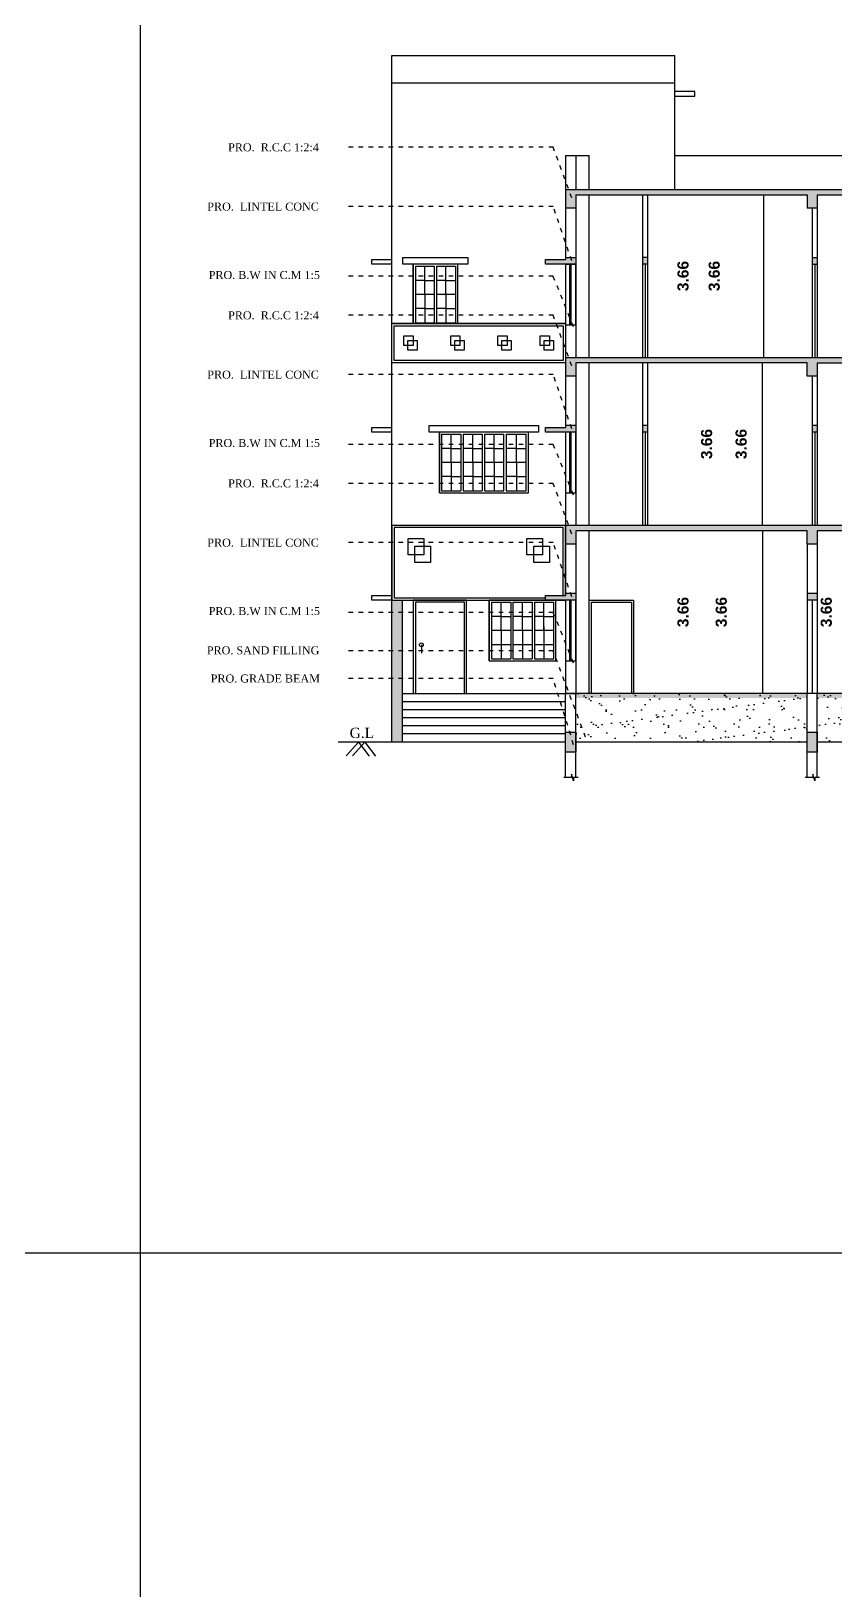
# Model space of a CAD drawing. Header units: metres. Extents: x 1336 to 1656, y -163 to -53.
# Drawn here: x 1459.15 to 1477.24, y -107.83 to -72.74 of the extents above; entities that cross this region are included whole.
import ezdxf

# ---------------------------------------------------------------- set-up
doc = ezdxf.new("R2010")
doc.units = ezdxf.units.M
doc.header["$PDMODE"] = 3
doc.header["$PDSIZE"] = -15
doc.linetypes.add('DOT2', pattern=[0.125, 0, -0.125])
for name, color, linetype in [('.', 7, 'Continuous'), ('BLK_1_FLR_0_BATH_HT', 7, 'Continuous'), ('BLK_1_FLR_0_REGULAR_ROOM_1', 2, 'Continuous'), ('BLK_1_FLR_0_REGULAR_ROOM_6', 2, 'Continuous'), ('BLK_1_FLR_1_BATH_HT', 3, 'Continuous'), ('BLK_1_FLR_1_REGULAR_ROOM_1', 2, 'Continuous'), ('BLK_1_FLR_1_REGULAR_ROOM_3', 2, 'Continuous'), ('BLK_1_FLR_2_BATH_HT', 7, 'Continuous'), ('BLK_1_FLR_2_REGULAR_ROOM_1', 7, 'Continuous'), ('BLK_1_FLR_2_REGULAR_ROOM_3', 2, 'Continuous'), ('BLK_1_PORTICO_2', 7, 'Continuous')]:
    doc.layers.add(name, color=color, linetype=linetype)
doc.styles.add('Ar Bold', font='arialbd.ttf')
doc.styles.get("Standard").update_dxf_attribs({"font": 'times.ttf'})
doc.dimstyles.get("Standard").update_dxf_attribs({"dimscale": 0.001, "dimtxt": 0.3, "dimasz": 0.18, "dimexe": 0.18, "dimexo": 0.0625, "dimgap": 0.09, "dimtad": 1, "dimtoh": 1, "dimzin": 0, "dimdsep": 46, "dimtxsty": 'Standard', "dimblk": 'ARCHTICK', "dimcen": 0.09, "dimse1": 1, "dimse2": 1, "dimadec": 0, "dimazin": 0, "dimtfac": 1, "dimtofl": 0, "dimtmove": 0, "dimatfit": 3, "dimfxl": 0, "dimtolj": 1, "dimtzin": 0, "dimarcsym": 0})
doc.dimstyles.new('~dimensions', dxfattribs={"dimtxt": 0.25, "dimasz": 0.17, "dimexe": 0.05, "dimexo": 0.0625, "dimgap": 0.06, "dimtad": 1, "dimzin": 4, "dimdsep": 46, "dimtxsty": 'Ar Bold', "dimcen": 0.09, "dimse1": 1, "dimse2": 1, "dimsd1": 1, "dimsd2": 1, "dimclrt": 71, "dimadec": 0, "dimazin": 0, "dimtfac": 1, "dimtix": 1, "dimtofl": 0, "dimtmove": 2, "dimatfit": 3, "dimfxl": 0, "dimtolj": 1, "dimtzin": 0, "dimarcsym": 0})

# ---------------------------------------------------------------- blocks, each defined once
blk = doc.blocks.new('*D1120')
at = {"layer": 'Defpoints', "color": 0}
for p in [(1467.172, -107.699), (1494.522, -107.699), (1494.522, -107.814)]:
    blk.add_point(p, dxfattribs=at)
at = {"color": 71, "insert": (1480.847, -107.627), "char_height": 0.25, "attachment_point": 5, "style": 'Ar Bold'}
blk.add_mtext('\\A1;27.35', dxfattribs=at)
blk = doc.blocks.new('_ArchTick')
at = {"color": 0, "linetype": 'ByBlock', "const_width": 0.15}
blk.add_lwpolyline([(-0.5, -0.5), (0.5, 0.5)], dxfattribs=at)
blk = doc.blocks.new('*D843')
at = {"layer": 'Defpoints', "color": 0}
for p in [(1476.827, -83.98), (1477.217, -83.98), (1476.827, -87.64)]:
    blk.add_point(p, dxfattribs=at)
at = {"layer": 'BLK_1_PORTICO_2', "color": 71, "insert": (1477.029, -85.81), "char_height": 0.25, "attachment_point": 5, "rotation": 90, "style": 'Ar Bold'}
blk.add_mtext('\\A1;3.66', dxfattribs=at)
blk = doc.blocks.new('*D860')
at = {"layer": 'Defpoints', "color": 0}
for p in [(1473.997, -83.98), (1473.997, -87.64), (1473.997, -87.64)]:
    blk.add_point(p, dxfattribs=at)
at = {"layer": 'BLK_1_FLR_0_REGULAR_ROOM_6', "color": 71, "insert": (1473.809, -85.81), "char_height": 0.25, "attachment_point": 5, "rotation": 90, "style": 'Ar Bold'}
blk.add_mtext('\\A1;3.66', dxfattribs=at)
blk = doc.blocks.new('*D861')
at = {"layer": 'Defpoints', "color": 0}
for p in [(1473.997, -83.98), (1473.997, -87.64), (1474.855, -87.64)]:
    blk.add_point(p, dxfattribs=at)
at = {"layer": 'BLK_1_FLR_0_REGULAR_ROOM_1', "color": 71, "insert": (1474.668, -85.81), "char_height": 0.25, "attachment_point": 5, "rotation": 90, "style": 'Ar Bold'}
blk.add_mtext('\\A1;3.66', dxfattribs=at)
blk = doc.blocks.new('*D862')
at = {"layer": 'Defpoints', "color": 0}
for p in [(1474.855, -80.2), (1474.527, -83.86), (1474.855, -83.86)]:
    blk.add_point(p, dxfattribs=at)
at = {"layer": 'BLK_1_FLR_1_REGULAR_ROOM_3', "color": 71, "insert": (1474.339, -82.03), "char_height": 0.25, "attachment_point": 5, "rotation": 90, "style": 'Ar Bold'}
blk.add_mtext('\\A1;3.66', dxfattribs=at)
blk = doc.blocks.new('*D863')
at = {"layer": 'Defpoints', "color": 0}
for p in [(1474.527, -80.2), (1475.303, -80.2), (1474.527, -83.86)]:
    blk.add_point(p, dxfattribs=at)
at = {"layer": 'BLK_1_FLR_1_REGULAR_ROOM_1', "color": 71, "insert": (1475.115, -82.03), "char_height": 0.25, "attachment_point": 5, "rotation": 90, "style": 'Ar Bold'}
blk.add_mtext('\\A1;3.66', dxfattribs=at)
blk = doc.blocks.new('*D864')
at = {"layer": 'Defpoints', "color": 0}
for p in [(1473.997, -76.42), (1473.997, -80.08), (1473.997, -80.08)]:
    blk.add_point(p, dxfattribs=at)
at = {"layer": 'BLK_1_FLR_2_REGULAR_ROOM_3', "color": 71, "insert": (1473.809, -78.25), "char_height": 0.25, "attachment_point": 5, "rotation": 90, "style": 'Ar Bold'}
blk.add_mtext('\\A1;3.66', dxfattribs=at)
blk = doc.blocks.new('*D865')
at = {"layer": 'Defpoints', "color": 0}
for p in [(1473.997, -76.42), (1473.997, -80.08), (1474.697, -80.08)]:
    blk.add_point(p, dxfattribs=at)
at = {"layer": 'BLK_1_FLR_2_REGULAR_ROOM_1', "color": 71, "insert": (1474.51, -78.25), "char_height": 0.25, "attachment_point": 5, "rotation": 90, "style": 'Ar Bold'}
blk.add_mtext('\\A1;3.66', dxfattribs=at)

msp = doc.modelspace()

# ---------------------------------------------------------------- hatches: boundary and pattern name
at = {"layer": '.'}
h = msp.add_hatch(color=256, dxfattribs=at)
h.dxf.hatch_style = 1
h.paths.add_polyline_path([(1486.1866, -76.3), (1471.1666, -76.3), (1471.1666, -76.72), (1471.3966, -76.72), (1471.3966, -76.42), (1476.5966, -76.42), (1476.5966, -76.72), (1476.8266, -76.72), (1476.8266, -76.42), (1480.5266, -76.42), (1480.5266, -76.72), (1480.7566, -76.72), (1480.7566, -76.42), (1485.9566, -76.42), (1485.9566, -76.72), (1486.1866, -76.72)])
h = msp.add_hatch(color=256, dxfattribs=at)
h.dxf.hatch_style = 1
h.paths.add_polyline_path([(1486.6366, -77.88), (1486.1866, -77.88), (1486.1866, -77.83), (1485.9566, -77.83), (1485.9566, -77.98), (1486.1866, -77.98), (1486.6366, -77.98)])
h.paths.add_polyline_path([(1483.6566, -77.83), (1483.5416, -77.83), (1483.5416, -77.98), (1483.6566, -77.98)])
h.paths.add_polyline_path([(1479.0416, -77.83), (1478.9266, -77.83), (1478.9266, -77.98), (1479.0416, -77.98)])
h.paths.add_polyline_path([(1476.8266, -77.83), (1476.7116, -77.83), (1476.7116, -77.98), (1476.8266, -77.98)])
h.paths.add_polyline_path([(1473.0116, -77.83), (1472.8966, -77.83), (1472.8966, -77.98), (1473.0116, -77.98)])
h.paths.add_polyline_path([(1471.3966, -77.83), (1471.1666, -77.83), (1471.1666, -77.88), (1470.7166, -77.88), (1470.7166, -77.98), (1471.1666, -77.98), (1471.3966, -77.98)])
h = msp.add_hatch(color=256, dxfattribs=at)
h.dxf.hatch_style = 1
h.paths.add_polyline_path([(1486.1866, -80.08), (1471.1666, -80.08), (1471.1666, -80.5), (1471.3966, -80.5), (1471.3966, -80.2), (1476.5966, -80.2), (1476.5966, -80.5), (1476.8266, -80.5), (1476.8266, -80.2), (1480.5266, -80.2), (1480.5266, -80.5), (1480.7566, -80.5), (1480.7566, -80.2), (1485.9566, -80.2), (1485.9566, -80.5), (1486.1866, -80.5)])
h = msp.add_hatch(color=256, dxfattribs=at)
h.dxf.hatch_style = 1
h.paths.add_polyline_path([(1471.3966, -81.61), (1471.1666, -81.61), (1471.1666, -81.66), (1470.7166, -81.66), (1470.7166, -81.76), (1471.1666, -81.76), (1471.3966, -81.76)])
h.paths.add_polyline_path([(1473.0116, -81.61), (1472.8966, -81.61), (1472.8966, -81.76), (1473.0116, -81.76)])
h.paths.add_polyline_path([(1476.8266, -81.61), (1476.7116, -81.61), (1476.7116, -81.76), (1476.8266, -81.76)])
h.paths.add_polyline_path([(1479.0416, -81.61), (1478.9266, -81.61), (1478.9266, -81.76), (1479.0416, -81.76)])
h.paths.add_polyline_path([(1483.6566, -81.61), (1483.5416, -81.61), (1483.5416, -81.76), (1483.6566, -81.76)])
h.paths.add_polyline_path([(1486.6366, -81.66), (1486.1866, -81.66), (1486.1866, -81.61), (1485.9566, -81.61), (1485.9566, -81.76), (1486.1866, -81.76), (1486.6366, -81.76)])
h = msp.add_hatch(color=256, dxfattribs=at)
h.dxf.hatch_style = 1
h.paths.add_polyline_path([(1486.1866, -83.86), (1471.1666, -83.86), (1471.1666, -84.28), (1471.3966, -84.28), (1471.3966, -83.98), (1476.5966, -83.98), (1476.5966, -84.28), (1476.8266, -84.28), (1476.8266, -83.98), (1480.5266, -83.98), (1480.5266, -84.28), (1480.7566, -84.28), (1480.7566, -83.98), (1485.9566, -83.98), (1485.9566, -84.28), (1486.1866, -84.28)])
h = msp.add_hatch(color=256, dxfattribs=at)
h.dxf.hatch_style = 1
h.paths.add_polyline_path([(1467.4916, -85.54), (1467.2616, -85.54), (1467.2616, -88.74), (1467.4916, -88.74)])
h = msp.add_hatch(color=256, dxfattribs=at)
h.dxf.hatch_style = 1
h.paths.add_polyline_path([(1471.3966, -85.39), (1471.1666, -85.39), (1471.1666, -85.44), (1470.7166, -85.44), (1470.7166, -85.54), (1471.1666, -85.54), (1471.3966, -85.54)])
h.paths.add_polyline_path([(1476.8266, -85.39), (1476.5966, -85.39), (1476.5966, -85.54), (1476.8266, -85.54)])
h.paths.add_polyline_path([(1480.7566, -85.39), (1480.5266, -85.39), (1480.5266, -85.54), (1480.7566, -85.54)])
h.paths.add_polyline_path([(1486.6366, -85.44), (1486.1866, -85.44), (1486.1866, -85.39), (1485.9566, -85.39), (1485.9566, -85.54), (1486.1866, -85.54), (1486.6366, -85.54)])
h = msp.add_hatch(color=256, dxfattribs=at)
h.dxf.hatch_style = 1
h.paths.add_polyline_path([(1485.9566, -87.64), (1480.7566, -87.64), (1480.7566, -87.74), (1485.9566, -87.74)])
h.paths.add_polyline_path([(1480.5266, -87.64), (1476.8266, -87.64), (1476.8266, -87.74), (1477.7966, -87.74), (1480.5266, -87.74)])
h.paths.add_polyline_path([(1476.5966, -87.64), (1471.3966, -87.64), (1471.3966, -87.74), (1476.5966, -87.74)])
h = msp.add_hatch(color=256, dxfattribs=at)
h.dxf.hatch_style = 1
h.paths.add_polyline_path([(1471.3966, -88.515), (1471.1666, -88.515), (1471.1666, -88.965), (1471.3966, -88.965)])
h.paths.add_polyline_path([(1476.8266, -88.515), (1476.5966, -88.515), (1476.5966, -88.965), (1476.8266, -88.965)])
h.paths.add_polyline_path([(1480.7566, -88.515), (1480.5266, -88.515), (1480.5266, -88.965), (1480.7566, -88.965)])
h.paths.add_polyline_path([(1486.1866, -88.515), (1485.9566, -88.515), (1485.9566, -88.965), (1486.1866, -88.965)])
h = msp.add_hatch()
h.set_pattern_fill('AR-SAND', color=256, scale=0.01)
h.paths.add_polyline_path([(1480.7566, -87.64), (1480.7566, -88.74), (1485.9566, -88.74), (1485.9566, -88.515), (1485.9566, -87.64)])
h.paths.add_polyline_path([(1480.5266, -88.74), (1480.5266, -88.515), (1480.5266, -87.64), (1476.8266, -87.64), (1476.8266, -88.74)])
h.paths.add_polyline_path([(1476.5966, -88.74), (1476.5966, -88.515), (1476.5966, -87.64), (1471.3966, -87.64), (1471.3966, -88.74)])
h.paths.add_polyline_path([(1485.6969, -88.5976), (1485.6969, -87.7929), (1485.1817, -87.7929), (1485.1817, -88.5976)], flags=24)

# ---------------------------------------------------------------- linework, layer by layer
at = {"color": 4}
for p, q in [((1461.6034, -53.0012), (1461.6034, -163.0012)), ((1422.5906, -100.2264), (1573.6412, -100.2264))]:
    msp.add_line(p, q, dxfattribs=at)
for p, q in [((1467.2616, -73.29), (1473.6216, -73.29)), ((1473.6216, -76.3), (1473.6216, -73.29)), ((1467.2616, -73.9), (1473.6216, -73.9)), ((1471.1666, -75.54), (1471.1666, -77.88)), ((1471.3966, -75.54), (1471.3966, -76.3)), ((1471.6966, -76.3), (1471.6966, -75.54)), ((1471.3966, -76.42), (1471.3966, -80.08)), ((1471.6966, -80.08), (1471.6966, -76.42)), ((1472.8966, -76.42), (1472.8966, -80.08)), ((1473.0116, -76.42), (1473.0116, -80.08)), ((1476.5966, -76.42), (1476.5966, -76.72)), ((1476.8266, -76.42), (1476.8266, -80.08)), ((1476.8266, -76.42), (1476.8266, -80.08)), ((1471.3966, -76.72), (1471.1666, -76.72)), ((1476.8266, -76.72), (1476.5966, -76.72)), ((1476.7116, -76.72), (1476.7116, -80.08)), ((1476.7116, -76.72), (1476.7116, -80.08)), ((1471.1666, -77.83), (1471.3966, -77.83)), ((1473.0116, -77.83), (1472.8966, -77.83)), ((1476.7116, -77.83), (1476.8266, -77.83)), ((1468.2166, -78.03), (1468.2166, -79.3)), ((1468.2666, -78.03), (1468.2666, -79.3)), ((1468.6916, -78.03), (1468.6916, -79.3)), ((1468.7416, -79.32), (1468.7416, -77.98)), ((1471.1666, -77.98), (1471.1666, -81.66)), ((1471.1666, -77.98), (1471.3966, -77.98)), ((1471.2666, -79.35), (1471.2666, -77.98)), ((1471.2966, -79.35), (1471.2966, -77.98)), ((1473.0116, -77.98), (1472.8966, -77.98)), ((1472.9541, -77.98), (1472.9541, -80.08)), ((1476.7116, -77.98), (1476.8266, -77.98)), ((1476.7691, -77.98), (1476.7691, -80.08)), ((1468.4791, -78.665), (1468.4791, -79.3)), ((1468.0041, -78.9825), (1468.2166, -78.9825)), ((1468.4791, -78.9825), (1468.2666, -78.9825)), ((1468.4791, -78.9825), (1468.6916, -78.9825)), ((1471.1666, -79.32), (1467.2616, -79.32)), ((1467.7916, -79.3), (1468.2166, -79.3)), ((1468.2666, -79.3), (1468.6916, -79.3)), ((1471.1666, -80.08), (1486.1866, -80.08)), ((1476.5966, -80.2), (1471.3966, -80.2)), ((1471.3966, -80.2), (1471.3966, -83.86)), ((1471.6966, -83.86), (1471.6966, -80.2)), ((1472.8966, -80.2), (1472.8966, -83.86)), ((1473.0116, -80.2), (1473.0116, -83.86)), ((1476.8266, -80.2), (1480.5266, -80.2)), ((1476.8266, -80.2), (1476.8266, -83.86)), ((1476.8266, -80.2), (1476.8266, -83.86)), ((1471.3966, -80.5), (1471.1666, -80.5)), ((1476.7116, -80.5), (1476.7116, -83.86)), ((1476.7116, -80.5), (1476.7116, -83.86)), ((1471.3966, -81.61), (1471.1666, -81.61)), ((1473.0116, -81.61), (1472.8966, -81.61)), ((1476.8266, -81.61), (1476.7116, -81.61)), ((1468.3316, -83.13), (1468.3316, -81.76)), ((1470.3316, -83.13), (1470.3316, -81.76)), ((1471.1666, -81.76), (1471.1666, -85.44)), ((1471.3966, -81.76), (1471.1666, -81.76)), ((1471.2666, -83.13), (1471.2666, -81.76)), ((1471.2966, -83.13), (1471.2966, -81.76)), ((1473.0116, -81.76), (1472.8966, -81.76)), ((1472.9541, -81.76), (1472.9541, -83.86)), ((1476.8266, -81.76), (1476.7116, -81.76)), ((1476.7691, -81.76), (1476.7691, -83.86)), ((1471.4666, -83.86), (1467.2616, -83.86)), ((1486.1866, -83.86), (1471.1666, -83.86)), ((1476.5966, -83.98), (1471.3966, -83.98)), ((1471.3966, -83.98), (1471.3966, -87.64)), ((1471.6966, -85.54), (1471.6966, -83.98)), ((1480.5266, -83.98), (1476.8266, -83.98)), ((1471.3966, -84.28), (1471.1666, -84.28)), ((1476.5966, -84.28), (1476.5966, -87.64)), ((1476.5966, -84.28), (1476.5966, -87.64)), ((1476.8266, -84.28), (1476.8266, -87.64)), ((1476.8266, -84.28), (1476.8266, -87.64)), ((1466.8116, -85.54), (1466.8116, -85.44)), ((1466.8116, -85.44), (1467.2616, -85.44)), ((1467.2616, -85.54), (1466.8116, -85.54)), ((1467.4916, -85.54), (1467.4916, -88.74)), ((1469.4516, -86.91), (1469.4516, -85.54)), ((1470.9516, -86.91), (1470.9516, -85.54)), ((1471.3966, -85.39), (1471.1666, -85.39)), ((1471.1666, -85.54), (1471.1666, -87.64)), ((1471.3966, -85.54), (1471.1666, -85.54)), ((1471.2666, -86.91), (1471.2666, -85.54)), ((1471.2966, -86.91), (1471.2966, -85.54)), ((1476.8266, -85.39), (1476.5966, -85.39)), ((1476.8266, -85.54), (1476.5966, -85.54)), ((1476.7116, -85.54), (1476.7116, -87.64)), ((1467.9256, -86.5487), (1467.9256, -86.7337)), ((1467.4916, -87.64), (1471.4666, -87.64)), ((1486.1866, -87.64), (1471.1666, -87.64)), ((1471.1666, -89.5339), (1471.1666, -87.64)), ((1471.3966, -89.5339), (1471.3966, -87.64)), ((1476.5966, -89.5339), (1476.5966, -87.64)), ((1476.8266, -89.5339), (1476.8266, -87.64)), ((1467.4916, -87.82), (1471.1666, -87.82)), ((1467.4916, -88), (1471.1666, -88)), ((1467.4916, -88.18), (1471.1666, -88.18)), ((1467.4916, -88.36), (1471.1666, -88.36)), ((1471.1666, -88.74), (1466.0585, -88.74)), ((1466.5093, -88.74), (1466.236, -89.0456)), ((1466.6514, -88.74), (1466.3781, -89.0456)), ((1466.5093, -88.74), (1466.7512, -89.0544)), ((1466.6514, -88.74), (1466.8933, -89.0544)), ((1467.4916, -88.54), (1471.1666, -88.54)), ((1476.5966, -88.74), (1471.3966, -88.74)), ((1480.5266, -88.74), (1476.8266, -88.74)), ((1471.3418, -89.6045), (1471.2983, -89.457)), ((1471.2983, -89.457), (1471.2983, -89.5339)), ((1476.7718, -89.6045), (1476.7283, -89.457)), ((1476.7283, -89.457), (1476.7283, -89.5339)), ((1471.2983, -89.5339), (1471.1246, -89.5339)), ((1471.4482, -89.5339), (1471.3418, -89.5339)), ((1471.3418, -89.5339), (1471.3418, -89.6045)), ((1476.7283, -89.5339), (1476.5546, -89.5339)), ((1476.8782, -89.5339), (1476.7718, -89.5339)), ((1476.7718, -89.5339), (1476.7718, -89.6045))]:
    msp.add_line(p, q)
at = {"color": 0}
for p, q in [((1467.7416, -79.32), (1467.7416, -77.98)), ((1467.7916, -78.03), (1467.7916, -79.3)), ((1467.7916, -78.03), (1468.2166, -78.03)), ((1468.0041, -78.665), (1468.0041, -78.03)), ((1468.2666, -78.03), (1468.6916, -78.03)), ((1468.4791, -78.665), (1468.4791, -78.03)), ((1468.0041, -78.3475), (1467.7916, -78.3475)), ((1468.0041, -78.3475), (1468.2166, -78.3475)), ((1468.4791, -78.3475), (1468.2666, -78.3475)), ((1468.4791, -78.3475), (1468.6916, -78.3475)), ((1468.2166, -78.665), (1467.7916, -78.665)), ((1468.2166, -78.665), (1467.7916, -78.665)), ((1468.0041, -78.665), (1468.0041, -79.3)), ((1468.6916, -78.665), (1468.2666, -78.665)), ((1468.6916, -78.665), (1468.2666, -78.665)), ((1468.0041, -78.9825), (1467.7916, -78.9825)), ((1468.3816, -81.81), (1468.3816, -83.08)), ((1468.3816, -81.81), (1468.8136, -81.81)), ((1468.5976, -82.445), (1468.5976, -81.81)), ((1468.8136, -81.81), (1468.8136, -83.08)), ((1468.8636, -81.81), (1469.2956, -81.81)), ((1468.8636, -81.81), (1468.8636, -83.08)), ((1469.0796, -82.445), (1469.0796, -81.81)), ((1469.2956, -81.81), (1469.2956, -83.08)), ((1469.3456, -81.81), (1469.3456, -83.08)), ((1469.3456, -81.81), (1469.7816, -81.81)), ((1469.5616, -82.445), (1469.5616, -81.81)), ((1469.7816, -83.08), (1469.7816, -81.81)), ((1469.8316, -81.81), (1469.8316, -83.08)), ((1469.8316, -81.81), (1470.2816, -81.81)), ((1470.0616, -82.445), (1470.0616, -81.81)), ((1470.2816, -83.08), (1470.2816, -81.81)), ((1468.5976, -82.1275), (1468.3816, -82.1275)), ((1468.8136, -82.445), (1468.3816, -82.445)), ((1468.8136, -82.445), (1468.3816, -82.445)), ((1468.5976, -82.1275), (1468.8136, -82.1275)), ((1468.5976, -82.445), (1468.5976, -83.08)), ((1469.0796, -82.1275), (1468.8636, -82.1275)), ((1469.2956, -82.445), (1468.8636, -82.445)), ((1469.2956, -82.445), (1468.8636, -82.445)), ((1469.0796, -82.1275), (1469.2956, -82.1275)), ((1469.0796, -82.445), (1469.0796, -83.08)), ((1469.5616, -82.1275), (1469.3456, -82.1275)), ((1469.7816, -82.445), (1469.3456, -82.445)), ((1469.7816, -82.445), (1469.3456, -82.445)), ((1469.5616, -82.1275), (1469.7816, -82.1275)), ((1469.5616, -82.445), (1469.5616, -83.08)), ((1470.0616, -82.1275), (1469.8316, -82.1275)), ((1470.2816, -82.445), (1469.8316, -82.445)), ((1470.2816, -82.445), (1469.8316, -82.445)), ((1470.0616, -82.1275), (1470.2816, -82.1275)), ((1470.0616, -82.445), (1470.0616, -83.08)), ((1468.5976, -82.7625), (1468.3816, -82.7625)), ((1468.5976, -82.7625), (1468.8136, -82.7625)), ((1469.0796, -82.7625), (1468.8636, -82.7625)), ((1469.0796, -82.7625), (1469.2956, -82.7625)), ((1469.5616, -82.7625), (1469.3456, -82.7625)), ((1469.5616, -82.7625), (1469.7816, -82.7625)), ((1470.0616, -82.7625), (1469.8316, -82.7625)), ((1470.0616, -82.7625), (1470.2816, -82.7625)), ((1468.3816, -83.08), (1468.8136, -83.08)), ((1468.8636, -83.08), (1469.2956, -83.08)), ((1469.3456, -83.08), (1469.7816, -83.08)), ((1469.8316, -83.08), (1470.2816, -83.08)), ((1469.5016, -85.59), (1469.5016, -86.86)), ((1469.5016, -85.59), (1469.9336, -85.59)), ((1469.7176, -86.225), (1469.7176, -85.59)), ((1469.9336, -85.59), (1469.9336, -86.86)), ((1469.9836, -85.59), (1470.4156, -85.59)), ((1469.9836, -85.59), (1469.9836, -86.86)), ((1470.1996, -86.225), (1470.1996, -85.59)), ((1470.4156, -85.59), (1470.4156, -86.86)), ((1470.4656, -85.59), (1470.4656, -86.86)), ((1470.4656, -85.59), (1470.9016, -85.59)), ((1470.6816, -86.225), (1470.6816, -85.59)), ((1470.9016, -86.86), (1470.9016, -85.59)), ((1469.7176, -85.9075), (1469.5016, -85.9075)), ((1469.7176, -85.9075), (1469.9336, -85.9075)), ((1470.1996, -85.9075), (1469.9836, -85.9075)), ((1470.1996, -85.9075), (1470.4156, -85.9075)), ((1470.6816, -85.9075), (1470.4656, -85.9075)), ((1470.6816, -85.9075), (1470.9016, -85.9075)), ((1469.9336, -86.225), (1469.5016, -86.225)), ((1469.9336, -86.225), (1469.5016, -86.225)), ((1469.7176, -86.225), (1469.7176, -86.86)), ((1470.4156, -86.225), (1469.9836, -86.225)), ((1470.4156, -86.225), (1469.9836, -86.225)), ((1470.1996, -86.225), (1470.1996, -86.86)), ((1470.9016, -86.225), (1470.4656, -86.225)), ((1470.9016, -86.225), (1470.4656, -86.225)), ((1470.6816, -86.1316), (1470.6816, -86.86)), ((1469.5016, -86.5425), (1469.9336, -86.5425)), ((1469.9836, -86.5425), (1470.4156, -86.5425)), ((1470.4656, -86.5425), (1470.9016, -86.5425)), ((1469.5016, -86.86), (1469.9336, -86.86)), ((1469.9836, -86.86), (1470.4156, -86.86)), ((1470.4656, -86.86), (1470.9016, -86.86))]:
    msp.add_line(p, q, dxfattribs=at)
for points in [[(1467.2616, -88.74), (1467.2616, -73.29)], [(1473.6216, -74.2), (1474.0716, -74.2), (1474.0716, -74.1), (1473.6216, -74.1)], [(1471.1666, -75.54), (1471.6966, -75.54)], [(1473.6216, -75.54), (1486.1866, -75.54)], [(1471.1666, -76.3), (1486.1866, -76.3)], [(1471.3966, -76.42), (1476.5966, -76.42)], [(1476.8266, -76.42), (1480.5266, -76.42)], [(1467.2616, -77.98), (1466.8116, -77.98), (1466.8116, -77.88), (1467.2616, -77.88)], [(1471.1666, -77.98), (1470.7166, -77.98), (1470.7166, -77.88), (1471.1666, -77.88)], [(1468.7416, -79.32), (1468.7416, -77.98), (1467.7416, -77.98), (1467.7416, -79.32)], [(1468.7416, -79.32), (1468.7416, -77.98), (1467.7416, -77.98), (1467.7416, -79.32)], [(1476.8266, -80.2), (1476.8266, -80.5), (1476.5966, -80.5), (1476.5966, -80.2)], [(1467.2616, -81.76), (1466.8116, -81.76), (1466.8116, -81.66), (1467.2616, -81.66)], [(1471.1666, -81.76), (1470.7166, -81.76), (1470.7166, -81.66), (1471.1666, -81.66)], [(1471.1666, -85.44), (1471.1666, -83.86), (1467.2616, -83.86), (1467.2616, -85.54), (1471.1666, -85.54)], [(1471.1166, -85.44), (1471.1166, -83.91), (1467.3116, -83.91), (1467.3116, -85.49), (1470.7166, -85.49)], [(1476.8266, -83.98), (1476.8266, -84.28), (1476.5966, -84.28), (1476.5966, -83.98)], [(1468.8916, -87.64), (1468.8916, -85.59), (1468.8916, -85.59), (1467.7916, -85.59), (1467.7916, -87.64)], [(1471.1666, -85.54), (1470.7166, -85.54), (1470.7166, -85.44), (1471.1666, -85.44)], [(1471.7466, -87.64), (1471.7466, -85.59), (1472.6466, -85.59), (1472.6466, -87.64)], [(1471.1666, -88.515), (1471.3966, -88.515), (1471.3966, -88.965), (1471.1666, -88.965), (1471.1666, -88.74)], [(1476.5966, -88.515), (1476.8266, -88.515), (1476.8266, -88.965), (1476.5966, -88.965), (1476.5966, -88.74)]]:
    msp.add_lwpolyline(points)
for points in [[(1467.5116, -77.83), (1468.9716, -77.83), (1468.9716, -77.98), (1467.5116, -77.98)], [(1468.1016, -81.61), (1470.5616, -81.61), (1470.5616, -81.76), (1468.1016, -81.76)], [(1468.3316, -83.13), (1470.3316, -83.13), (1470.3316, -81.76), (1468.3316, -81.76)], [(1468.3316, -83.13), (1470.3316, -83.13), (1470.3316, -81.76), (1468.3316, -81.76)], [(1469.4516, -86.91), (1470.9516, -86.91), (1470.9516, -85.54), (1469.4516, -85.54)], [(1469.4516, -86.91), (1470.9516, -86.91), (1470.9516, -85.54), (1469.4516, -85.54)]]:
    msp.add_lwpolyline(points, close=True, dxfattribs=at)
for points in [[(1471.1666, -79.35), (1471.3966, -79.35), (1471.3966, -77.98), (1471.1666, -77.98)], [(1467.2616, -79.32), (1471.1666, -79.32), (1471.1666, -80.2), (1467.2616, -80.2)], [(1467.3116, -79.37), (1471.1166, -79.37), (1471.1166, -80.15), (1467.3116, -80.15)], [(1467.531, -79.5945), (1467.7406, -79.5945), (1467.7406, -79.8146), (1467.531, -79.8146)], [(1468.5841, -79.5945), (1468.7937, -79.5945), (1468.7937, -79.8146), (1468.5841, -79.8146)], [(1469.646, -79.5945), (1469.8556, -79.5945), (1469.8556, -79.8146), (1469.646, -79.8146)], [(1470.596, -79.5945), (1470.8056, -79.5945), (1470.8056, -79.8146), (1470.596, -79.8146)], [(1467.6227, -79.6971), (1467.8323, -79.6971), (1467.8323, -79.9172), (1467.6227, -79.9172)], [(1468.6758, -79.6971), (1468.8854, -79.6971), (1468.8854, -79.9172), (1468.6758, -79.9172)], [(1469.7377, -79.6971), (1469.9472, -79.6971), (1469.9472, -79.9172), (1469.7377, -79.9172)], [(1470.6877, -79.6971), (1470.8972, -79.6971), (1470.8972, -79.9172), (1470.6877, -79.9172)], [(1471.1666, -83.13), (1471.3966, -83.13), (1471.3966, -81.76), (1471.1666, -81.76)], [(1467.6255, -84.1541), (1467.9781, -84.1541), (1467.9781, -84.5245), (1467.6255, -84.5245)], [(1470.2959, -84.1541), (1470.6486, -84.1541), (1470.6486, -84.5245), (1470.2959, -84.5245)], [(1467.7797, -84.3267), (1468.1324, -84.3267), (1468.1324, -84.6971), (1467.7797, -84.6971)], [(1470.4501, -84.3267), (1470.8028, -84.3267), (1470.8028, -84.6971), (1470.4501, -84.6971)], [(1468.9416, -85.54), (1467.7416, -85.54), (1467.7416, -87.64), (1468.9416, -87.64)], [(1471.1666, -86.91), (1471.3966, -86.91), (1471.3966, -85.54), (1471.1666, -85.54)], [(1471.6966, -85.54), (1472.6966, -85.54), (1472.6966, -87.64), (1471.6966, -87.64)], [(1471.3966, -88.965), (1471.1666, -88.965), (1471.1666, -88.515), (1471.3966, -88.515)], [(1476.8266, -88.965), (1476.5966, -88.965), (1476.5966, -88.515), (1476.8266, -88.515)]]:
    msp.add_lwpolyline(points, close=True)
msp.add_circle((1467.9256, -86.5487), 0.0428)
at = {"layer": 'BLK_1_FLR_0_BATH_HT', "color": 3}
msp.add_line((1475.6017, -87.64), (1475.6017, -83.98), dxfattribs=at)
at = {"layer": 'BLK_1_FLR_1_BATH_HT', "color": 3}
msp.add_line((1475.593, -83.86), (1475.593, -80.2), dxfattribs=at)
at = {"layer": 'BLK_1_FLR_2_BATH_HT', "color": 3}
msp.add_line((1475.6269, -80.08), (1475.6269, -76.42), dxfattribs=at)

# ---------------------------------------------------------------- texts
msp.add_text('G.L', height=0.23).set_placement((1466.3135, -88.6432))
at = {"char_height": 0.18, "attachment_point": 3}
for s, insert in [(' PRO.  R.C.C 1:2:4', (1465.6206, -75.2642)), (' PRO.  LINTEL CONC', (1465.6206, -76.5979)), ('  PRO. B.W IN C.M 1:5', (1465.6446, -78.1366)), (' PRO.  R.C.C 1:2:4', (1465.6206, -79.0442)), (' PRO.  LINTEL CONC', (1465.6206, -80.3779)), ('  PRO. B.W IN C.M 1:5', (1465.6446, -81.9166)), (' PRO.  R.C.C 1:2:4', (1465.6206, -82.8242)), (' PRO.  LINTEL CONC', (1465.6206, -84.1579)), ('  PRO. B.W IN C.M 1:5', (1465.6446, -85.6966)), ('PRO. SAND FILLING', (1465.6327, -86.5811)), ('  PRO. GRADE BEAM', (1465.6446, -87.2146))]:
    msp.add_mtext(s, dxfattribs=dict(at, insert=insert))

# ---------------------------------------------------------------- dimensions: what is measured, and where the dimension line sits
dim = msp.add_linear_dim(base=(1494.5216, -107.8144), p1=(1467.1716, -107.6994), p2=(1494.5216, -107.6994), dimstyle='~dimensions')
dim.commit()
dim.dimension.update_dxf_attribs({"geometry": '*D1120', "text_midpoint": (1480.8466, -107.6267)})
at = {"layer": 'BLK_1_FLR_0_REGULAR_ROOM_1', "color": 2}
dim = msp.add_linear_dim(base=(1474.8552, -87.64), p1=(1473.9966, -83.98), p2=(1473.9966, -87.64), angle=90, dimstyle='~dimensions', dxfattribs=at)
dim.commit()
dim.dimension.update_dxf_attribs({"geometry": '*D861', "text_midpoint": (1474.6676, -85.81)})
at = {"layer": 'BLK_1_FLR_0_REGULAR_ROOM_6', "color": 2}
dim = msp.add_linear_dim(base=(1473.9966, -87.64), p1=(1473.9966, -83.98), p2=(1473.9966, -87.64), angle=90, dimstyle='~dimensions', dxfattribs=at)
dim.commit()
dim.dimension.update_dxf_attribs({"geometry": '*D860', "text_midpoint": (1473.809, -85.81)})
at = {"layer": 'BLK_1_FLR_1_REGULAR_ROOM_1', "color": 2}
dim = msp.add_linear_dim(base=(1475.3027, -80.2), p1=(1474.5268, -83.86), p2=(1474.5268, -80.2), angle=90, dimstyle='~dimensions', dxfattribs=at)
dim.commit()
dim.dimension.update_dxf_attribs({"geometry": '*D863', "text_midpoint": (1475.115, -82.03)})
at = {"layer": 'BLK_1_FLR_1_REGULAR_ROOM_3', "color": 2}
dim = msp.add_linear_dim(base=(1474.5268, -83.86), p1=(1474.8552, -80.2), p2=(1474.8552, -83.86), angle=90, dimstyle='~dimensions', dxfattribs=at)
dim.commit()
dim.dimension.update_dxf_attribs({"geometry": '*D862', "text_midpoint": (1474.3392, -82.03)})
at = {"layer": 'BLK_1_FLR_2_REGULAR_ROOM_1', "color": 2}
dim = msp.add_linear_dim(base=(1474.6975, -80.08), p1=(1473.9966, -76.42), p2=(1473.9966, -80.08), angle=90, dimstyle='~dimensions', dxfattribs=at)
dim.commit()
dim.dimension.update_dxf_attribs({"geometry": '*D865', "text_midpoint": (1474.5098, -78.25)})
at = {"layer": 'BLK_1_FLR_2_REGULAR_ROOM_3', "color": 2}
dim = msp.add_linear_dim(base=(1473.9966, -80.08), p1=(1473.9966, -76.42), p2=(1473.9966, -80.08), angle=90, dimstyle='~dimensions', dxfattribs=at)
dim.commit()
dim.dimension.update_dxf_attribs({"geometry": '*D864', "text_midpoint": (1473.809, -78.25)})
at = {"layer": 'BLK_1_PORTICO_2', "color": 3}
dim = msp.add_linear_dim(base=(1477.2168, -83.98), p1=(1476.8266, -87.64), p2=(1476.8266, -83.98), angle=90, dimstyle='~dimensions', dxfattribs=at)
dim.commit()
dim.dimension.update_dxf_attribs({"geometry": '*D843', "text_midpoint": (1477.0291, -85.81)})

# ---------------------------------------------------------------- leaders
at = {"linetype": 'DOT2'}
for points in [[(1471.3079, -76.494), (1470.8893, -75.3542), (1466.185, -75.3542)], [(1471.3079, -77.9075), (1470.8893, -76.6879), (1466.185, -76.6879)], [(1471.3484, -79.3965), (1470.8893, -78.2567), (1466.185, -78.2567)], [(1471.3079, -80.274), (1470.8893, -79.1342), (1466.185, -79.1342)], [(1471.3079, -81.6875), (1470.8893, -80.4679), (1466.185, -80.4679)], [(1471.3484, -83.1765), (1470.8893, -82.0367), (1466.185, -82.0367)], [(1471.3079, -84.054), (1470.8893, -82.9142), (1466.185, -82.9142)], [(1471.3079, -85.4675), (1470.8893, -84.2479), (1466.185, -84.2479)], [(1471.3484, -86.9565), (1470.8893, -85.8167), (1466.185, -85.8167)], [(1471.6176, -88.6255), (1470.8893, -86.6845), (1466.185, -86.6845)], [(1471.3484, -88.7944), (1470.8893, -87.3046), (1466.185, -87.3046)]]:
    msp.add_leader(points, dimstyle='Standard', override={"dimgap": 0.09, "dimtad": 0, "dimtix": 1}, dxfattribs=at)

doc.saveas('drawing.dxf')
